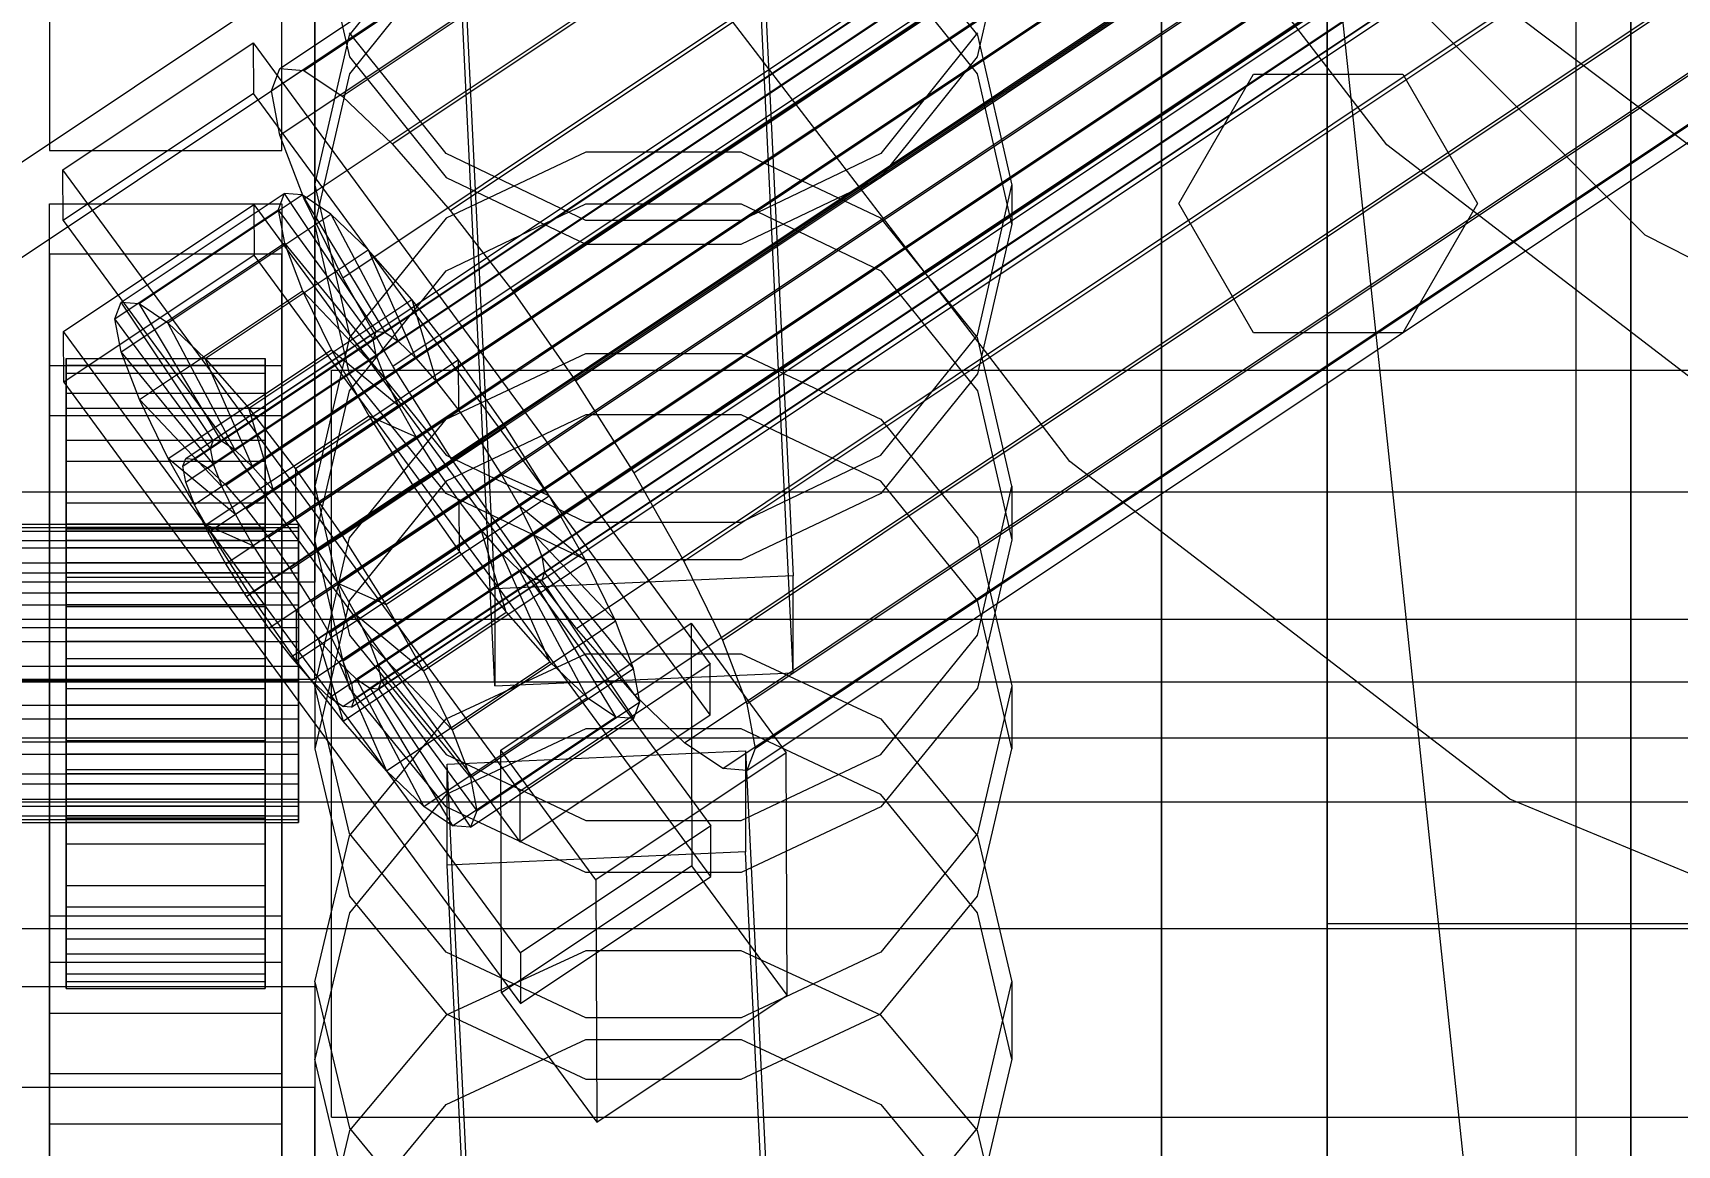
# Model space of a CAD drawing. Header units: millimetres. Extents: x -1970 to 34302, y -65268 to 6837.
# Drawn here: x 132 to 231.1, y -34381.7 to -34314.7 of the extents above; entities that cross this region are included whole.
import ezdxf

# ---------------------------------------------------------------- set-up
doc = ezdxf.new("R2010")
doc.units = ezdxf.units.MM
for name, color, linetype, lineweight in [('COTAS_O', 1, 'Continuous', 0), ('frontal_briquetadora', 7, 'Continuous', 0), ('frontal_C01', 7, 'Continuous', 0), ('frontal_C02', 7, 'Continuous', 0), ('frontal_dos-mix', 7, 'Continuous', 0), ('frontal_mezcladora', 7, 'Continuous', 0), ('frontal_tolva', 7, 'Continuous', 0)]:
    doc.layers.add(name, color=color, linetype=linetype, lineweight=lineweight)
doc.dimstyles.new('R19_100', dxfattribs={"dimtxt": 250, "dimasz": 150, "dimexe": 150, "dimexo": 80, "dimgap": 100, "dimtad": 1, "dimtih": 1, "dimtoh": 1, "dimdsep": 46, "dimcen": 0.09, "dimadec": 0, "dimazin": 0, "dimtfac": 1, "dimtdec": 4, "dimtofl": 0, "dimtmove": 0, "dimatfit": 3, "dimfxl": 1, "dimtolj": 1, "dimtzin": 0, "dimarcsym": 0})

# ---------------------------------------------------------------- blocks, each defined once
blk = doc.blocks.new('*D35')
at = {"layer": 'COTAS_O', "color": 0, "lineweight": -2, "transparency": 16777216}
for p, q in [((-1725, -34320), (-1725, -33550)), ((1725, -34320), (1725, -33550)), ((-1575, -33700), (1575, -33700))]:
    blk.add_line(p, q, dxfattribs=at)
at = {"layer": 'COTAS_O', "color": 0, "transparency": 16777216}
for points in [[(-1575, -33675), (-1575, -33725), (-1725, -33700)], [(1575, -33675), (1575, -33725), (1725, -33700)]]:
    blk.add_solid(points, dxfattribs=at)
at = {"layer": 'Defpoints', "color": 0, "transparency": 16777216}
for p in [(1725, -33700), (-1725, -34400), (1725, -34400)]:
    blk.add_point(p, dxfattribs=at)
blk = doc.blocks.new('*D38')
at = {"layer": 'COTAS_O', "color": 0, "lineweight": -2, "transparency": 16777216}
for p, q in [((-570, -33700), (200, -33700)), ((50, -34750), (50, -33850)), ((-570, -34900), (200, -34900))]:
    blk.add_line(p, q, dxfattribs=at)
at = {"layer": 'COTAS_O', "color": 0, "transparency": 16777216}
for points in [[(25, -33850), (75, -33850), (50, -33700)], [(25, -34750), (75, -34750), (50, -34900)]]:
    blk.add_solid(points, dxfattribs=at)
at = {"layer": 'Defpoints', "color": 0, "transparency": 16777216}
for p in [(-650, -33700), (50, -33700), (-650, -34900)]:
    blk.add_point(p, dxfattribs=at)
blk = doc.blocks.new('*D39')
at = {"layer": 'COTAS_O', "color": 0, "lineweight": -2, "transparency": 16777216}
for p, q in [((-650, -34820), (-650, -34050)), ((650, -34820), (650, -34050)), ((-500, -34200), (500, -34200))]:
    blk.add_line(p, q, dxfattribs=at)
at = {"layer": 'COTAS_O', "color": 0, "transparency": 16777216}
for points in [[(-500, -34175), (-500, -34225), (-650, -34200)], [(500, -34175), (500, -34225), (650, -34200)]]:
    blk.add_solid(points, dxfattribs=at)
at = {"layer": 'Defpoints', "color": 0, "transparency": 16777216}
for p in [(650, -34200), (-650, -34900), (650, -34900)]:
    blk.add_point(p, dxfattribs=at)

msp = doc.modelspace()

# ---------------------------------------------------------------- linework, layer by layer
at = {"layer": 'frontal_briquetadora'}
for p, q in [((210, -34680), (210, -33820)), ((210, -34060), (210, -34490)), ((210, -34496), (210, -34060)), ((210, -34680), (210, -34260)), ((210, -34496), (210, -34260)), ((200, -34294.867), (200, -34314.683)), ((200, -34315.301), (200, -34295.487)), ((200, -34298.691), (200, -34316.687)), ((200, -34300.517), (200, -34319.289)), ((200, -34300.538), (200, -34319.325)), ((200, -34317.401), (200, -34302.341)), ((210, -34305), (210, -34471)), ((222, -34418.333), (210, -34305)), ((430, -34471), (210, -34305)), ((210, -34680), (210, -34305)), ((210, -34305), (210, -34496)), ((200, -34306.421), (200, -34320.524)), ((149, -34307.055), (151.08, -34316.128)), ((188.92, -34316.128), (191, -34307.055)), ((200, -34306.82), (200, -34316.575)), ((151.08, -34314.816), (156.907, -34307.571)), ((183.093, -34307.571), (188.92, -34314.816)), ((200, -34326.072), (200, -34307.656)), ((200, -34326.113), (200, -34307.682)), ((200, -34325.125), (200, -34307.847)), ((156.906, -34309.876), (151.08, -34317.151)), ((188.92, -34317.151), (183.094, -34309.876)), ((200, -34312.312), (200, -34329.168)), ((210, -34311.847), (210, -34328.696)), ((200, -34313.519), (200, -34331.59)), ((200, -34313.55), (200, -34331.635)), ((200, -34314.065), (200, -34333.784)), ((149, -34323.849), (151.08, -34314.816)), ((156.907, -34321.948), (151.08, -34314.665)), ((188.92, -34314.665), (183.093, -34321.948)), ((188.92, -34314.816), (191, -34323.849)), ((200, -34314.683), (200, -34334.398)), ((200, -34335.011), (200, -34315.301)), ((151.08, -34316.128), (156.906, -34323.39)), ((183.094, -34323.39), (188.92, -34316.128)), ((151.08, -34317.151), (149, -34326.199)), ((191, -34326.199), (188.92, -34317.151)), ((200, -34316.575), (200, -34320)), ((200, -34316.687), (200, -34333.081)), ((200, -34327.861), (200, -34317.401)), ((200, -34319.289), (200, -34336.971)), ((200, -34319.325), (200, -34337.021)), ((200, -34320.524), (200, -34329.551)), ((165.327, -34321.854), (156.907, -34325.844)), ((165.327, -34325.989), (156.907, -34321.948)), ((174.673, -34321.854), (165.327, -34321.854)), ((183.093, -34325.844), (174.673, -34321.854)), ((183.093, -34321.948), (174.673, -34325.989)), ((149, -34323.849), (149, -34326.199)), ((149, -34323.849), (151.08, -34332.883)), ((156.906, -34323.39), (165.326, -34327.416)), ((174.674, -34327.416), (183.094, -34323.39)), ((188.92, -34332.883), (191, -34323.849)), ((191, -34323.849), (191, -34326.199)), ((156.906, -34329.005), (165.326, -34324.981)), ((165.326, -34324.981), (174.674, -34324.981)), ((174.674, -34324.981), (183.094, -34329.005)), ((200, -34340.477), (200, -34325.125)), ((151.08, -34335.219), (149, -34326.199)), ((156.907, -34325.844), (151.08, -34333.033)), ((174.673, -34325.989), (165.327, -34325.989)), ((188.92, -34333.033), (183.093, -34325.844)), ((191, -34326.199), (188.92, -34335.22)), ((200, -34343.231), (200, -34326.072)), ((200, -34343.286), (200, -34326.113)), ((165.326, -34327.416), (174.674, -34327.416)), ((200, -34332.127), (200, -34327.861)), ((151.08, -34336.235), (156.906, -34329.005)), ((183.094, -34329.005), (188.92, -34336.235)), ((200, -34329.168), (200, -34343.943)), ((210, -34328.696), (210, -34343.717)), ((200, -34329.551), (200, -34332.127)), ((200, -34331.59), (200, -34348.267)), ((200, -34331.635), (200, -34348.326)), ((151.08, -34333.033), (149, -34341.997)), ((151.08, -34332.883), (156.907, -34340.127)), ((183.093, -34340.127), (188.92, -34332.883)), ((191, -34341.997), (188.92, -34333.033)), ((200, -34333.081), (200, -34347.243)), ((156.907, -34337.96), (165.327, -34333.996)), ((165.327, -34333.996), (174.673, -34333.996)), ((174.673, -34333.996), (183.093, -34337.96)), ((200, -34333.784), (200, -34353.351)), ((156.906, -34342.432), (151.08, -34335.219)), ((188.92, -34335.22), (183.094, -34342.432)), ((200, -34334.398), (200, -34353.959)), ((200, -34354.568), (200, -34335.011)), ((149, -34345.219), (151.08, -34336.235)), ((188.92, -34336.235), (191, -34345.219)), ((200, -34336.971), (200, -34353.127)), ((200, -34337.021), (200, -34353.19)), ((151.08, -34345.102), (156.907, -34337.96)), ((165.326, -34337.684), (156.906, -34341.688)), ((174.674, -34337.684), (165.326, -34337.684)), ((183.094, -34341.688), (174.674, -34337.684)), ((183.093, -34337.96), (188.92, -34345.102)), ((156.907, -34340.127), (165.327, -34344.148)), ((174.673, -34344.148), (183.093, -34340.127)), ((200, -34353.313), (200, -34340.477)), ((149, -34341.997), (149, -34345.219)), ((149, -34341.997), (151.08, -34350.961)), ((156.906, -34341.688), (151.08, -34348.879)), ((188.92, -34348.879), (183.094, -34341.688)), ((188.92, -34350.961), (191, -34341.997)), ((191, -34341.997), (191, -34345.219)), ((165.326, -34346.427), (156.906, -34342.432)), ((183.094, -34342.432), (174.674, -34346.427)), ((165.327, -34344.148), (174.673, -34344.148)), ((200, -34358.71), (200, -34343.231)), ((200, -34358.777), (200, -34343.286)), ((200, -34343.943), (200, -34356.068)), ((210, -34343.717), (210, -34356.398)), ((149, -34354.009), (151.08, -34345.102)), ((188.92, -34345.102), (191, -34354.009)), ((151.08, -34354.166), (149, -34345.219)), ((191, -34345.219), (188.92, -34354.166)), ((174.674, -34346.427), (165.326, -34346.427)), ((200, -34347.243), (200, -34358.629)), ((151.08, -34348.879), (149, -34357.809)), ((191, -34357.809), (188.92, -34348.879)), ((200, -34348.267), (200, -34363.141)), ((200, -34348.326), (200, -34363.212)), ((151.08, -34350.961), (156.907, -34358.15)), ((183.093, -34358.15), (188.92, -34350.961)), ((156.907, -34356.004), (165.327, -34352.087)), ((165.327, -34352.087), (174.673, -34352.087)), ((174.673, -34352.087), (183.093, -34356.004)), ((149, -34354.009), (149, -34357.809)), ((151.08, -34362.915), (149, -34354.009)), ((191, -34354.009), (188.92, -34362.915)), ((191, -34354.009), (191, -34357.809)), ((200, -34353.127), (200, -34367.36)), ((200, -34353.19), (200, -34367.434)), ((200, -34363.139), (200, -34353.313)), ((200, -34353.351), (200, -34372.717)), ((200, -34353.959), (200, -34373.318)), ((156.906, -34361.311), (151.08, -34354.166)), ((188.92, -34354.166), (183.094, -34361.311)), ((200, -34373.92), (200, -34354.568)), ((151.08, -34363.062), (156.907, -34356.004)), ((183.093, -34356.004), (188.92, -34363.062)), ((165.326, -34356.608), (156.906, -34360.574)), ((174.674, -34356.608), (165.326, -34356.608)), ((183.094, -34360.574), (174.674, -34356.608)), ((200, -34356.068), (200, -34365.078)), ((210, -34356.398), (210, -34366.307)), ((149, -34357.809), (151.08, -34366.693)), ((188.92, -34366.693), (191, -34357.809)), ((156.907, -34358.15), (165.327, -34362.14)), ((174.673, -34362.14), (183.093, -34358.15)), ((200, -34358.629), (200, -34366.801)), ((200, -34372.127), (200, -34358.71)), ((200, -34372.205), (200, -34358.777)), ((210, -34361.302), (210, -34359.564)), ((156.906, -34360.574), (151.08, -34367.693)), ((188.92, -34367.692), (183.094, -34360.574)), ((165.326, -34365.266), (156.906, -34361.311)), ((183.094, -34361.311), (174.674, -34365.266)), ((210, -34364.433), (210, -34361.302)), ((156.907, -34370.057), (151.08, -34362.915)), ((165.327, -34362.14), (174.673, -34362.14)), ((188.92, -34362.915), (183.093, -34370.057)), ((149, -34371.863), (151.08, -34363.062)), ((188.92, -34363.062), (191, -34371.863)), ((200, -34369.578), (200, -34363.139)), ((200, -34363.141), (200, -34375.844)), ((200, -34363.212), (200, -34375.925)), ((210, -34368.338), (210, -34364.433)), ((174.674, -34365.266), (165.326, -34365.266)), ((200, -34365.078), (200, -34370.627)), ((151.08, -34366.693), (156.906, -34373.784)), ((183.094, -34373.784), (188.92, -34366.693)), ((200, -34366.801), (200, -34371.445)), ((210, -34366.307), (210, -34373.106)), ((151.08, -34367.693), (149, -34376.522)), ((191, -34376.522), (188.92, -34367.692)), ((200, -34367.36), (200, -34379.318)), ((200, -34367.434), (200, -34379.401)), ((210, -34368.338), (452, -34368.338)), ((210, -34368.338), (210, -34372.243)), ((200, -34372.383), (200, -34369.578)), ((165.327, -34369.992), (156.907, -34373.853)), ((165.327, -34374.021), (156.907, -34370.057)), ((174.673, -34369.992), (165.327, -34369.992)), ((183.093, -34373.853), (174.673, -34369.992)), ((183.093, -34370.057), (174.673, -34374.021)), ((200, -34370.627), (200, -34372.5)), ((149, -34371.863), (149, -34376.522)), ((149, -34371.863), (151.08, -34380.664)), ((188.92, -34380.664), (191, -34371.863)), ((191, -34371.863), (191, -34376.522)), ((200, -34371.445), (200, -34372.383)), ((200, -34383.153), (200, -34372.127)), ((200, -34383.24), (200, -34372.205)), ((200, -34372.717), (200, -34391.832)), ((210, -34372.243), (210, -34375.375)), ((156.907, -34373.853), (151.08, -34380.809)), ((156.906, -34373.784), (165.326, -34377.708)), ((174.674, -34377.708), (183.094, -34373.784)), ((188.92, -34380.809), (183.093, -34373.853)), ((200, -34373.318), (200, -34392.425)), ((210, -34373.106), (210, -34376.565)), ((174.673, -34374.021), (165.327, -34374.021)), ((200, -34393.018), (200, -34373.92)), ((156.906, -34379.254), (165.326, -34375.335)), ((165.326, -34375.335), (174.674, -34375.335)), ((174.674, -34375.335), (183.094, -34379.254)), ((200, -34375.844), (200, -34386.064)), ((210, -34375.375), (210, -34377.112)), ((151.08, -34385.296), (149, -34376.522)), ((191, -34376.522), (188.92, -34385.296)), ((200, -34375.925), (200, -34386.153)), ((165.326, -34377.708), (174.674, -34377.708)), ((151.08, -34386.283), (156.906, -34379.254)), ((183.094, -34379.254), (188.92, -34386.283)), ((200, -34379.318), (200, -34388.707)), ((200, -34379.401), (200, -34388.798)), ((151.08, -34380.809), (149, -34389.484)), ((151.08, -34380.664), (156.907, -34387.722)), ((183.093, -34387.722), (188.92, -34380.664)), ((191, -34389.484), (188.92, -34380.809))]:
    msp.add_line(p, q, dxfattribs=at)
at = {"layer": 'frontal_C01'}
for p, q in [((146.872, -34316.832), (331.181, -34193.834)), ((148.32, -34316.947), (332.629, -34193.949)), ((146.383, -34318.158), (330.692, -34195.16)), ((150.629, -34318.495), (334.938, -34195.496)), ((141.045, -34340.791), (354.844, -34198.113)), ((141.218, -34340.321), (355.017, -34197.643)), ((141.731, -34340.362), (355.53, -34197.684)), ((142.549, -34340.91), (356.348, -34198.233)), ((146.887, -34320.834), (331.197, -34197.836)), ((153.641, -34321.37), (337.95, -34198.371)), ((141.224, -34341.739), (355.022, -34199.061)), ((143.617, -34341.929), (357.415, -34199.251)), ((141.742, -34343.101), (355.541, -34200.424)), ((144.861, -34343.349), (358.659, -34200.671)), ((142.565, -34344.784), (356.363, -34202.107)), ((359.995, -34202.395), (146.196, -34345.072)), ((148.35, -34324.678), (332.659, -34201.68)), ((157.152, -34325.376), (341.461, -34202.378)), ((143.635, -34346.674), (357.434, -34203.996)), ((147.533, -34346.983), (361.332, -34204.305)), ((144.881, -34348.641), (358.68, -34205.963)), ((148.779, -34348.95), (362.578, -34206.272)), ((150.672, -34329.428), (334.981, -34206.43)), ((345.231, -34207.243), (160.922, -34330.241)), ((146.218, -34350.551), (360.017, -34207.873)), ((149.85, -34350.839), (363.648, -34208.161)), ((147.554, -34352.275), (361.352, -34209.597)), ((150.672, -34352.522), (364.471, -34209.844)), ((148.798, -34353.694), (362.596, -34211.017)), ((151.191, -34353.884), (364.989, -34211.206)), ((149.865, -34354.713), (363.664, -34212.035)), ((151.369, -34354.832), (365.168, -34212.155)), ((153.694, -34334.76), (338.003, -34211.762)), ((150.683, -34355.262), (364.482, -34212.584)), ((151.196, -34355.302), (364.995, -34212.624)), ((164.693, -34335.632), (349.002, -34212.634)), ((157.211, -34340.311), (341.52, -34217.313)), ((168.21, -34341.184), (352.519, -34218.185)), ((160.982, -34345.703), (345.291, -34222.705)), ((171.232, -34346.516), (355.541, -34223.518)), ((164.752, -34350.568), (349.061, -34227.57)), ((173.554, -34351.266), (357.863, -34228.268)), ((168.263, -34354.574), (352.572, -34231.576)), ((175.016, -34355.11), (359.326, -34232.112)), ((171.275, -34357.449), (355.584, -34234.451)), ((175.521, -34357.786), (359.83, -34234.788)), ((173.584, -34358.997), (357.893, -34235.999)), ((175.032, -34359.112), (359.341, -34236.114)), ((228.298, -34257.758), (130, -34323.357)), ((228.298, -34554.454), (228.298, -34257.758)), ((130, -34329.075), (228.298, -34263.476)), ((228.298, -34263.476), (228.298, -34560.172)), ((133.809, -34322.931), (145.277, -34315.278)), ((145.277, -34315.278), (145.289, -34318.322)), ((145.277, -34315.278), (172.809, -34352.722)), ((146.383, -34318.158), (146.872, -34316.832)), ((146.872, -34316.832), (148.32, -34316.947)), ((148.32, -34316.947), (150.629, -34318.495)), ((145.289, -34318.322), (133.821, -34325.975)), ((172.821, -34355.766), (145.289, -34318.322)), ((146.887, -34320.834), (146.383, -34318.158)), ((150.629, -34318.495), (153.641, -34321.37)), ((148.35, -34324.678), (146.887, -34320.834)), ((153.641, -34321.37), (157.152, -34325.376)), ((133.821, -34325.975), (133.809, -34322.931)), ((161.341, -34360.375), (133.809, -34322.931)), ((137.313, -34330.905), (147.143, -34324.345)), ((147.143, -34324.345), (146.777, -34325.337)), ((148.226, -34324.431), (147.143, -34324.345)), ((147.143, -34324.345), (152.686, -34332.668)), ((133, -34328.013), (133, -34324.969)), ((133, -34324.969), (147, -34324.969)), ((133, -34370.692), (133, -34324.969)), ((133.847, -34332.671), (145.315, -34325.018)), ((136.948, -34331.897), (146.777, -34325.337)), ((138.396, -34330.991), (148.226, -34324.431)), ((145.315, -34325.018), (145.327, -34328.062)), ((145.315, -34325.018), (172.847, -34362.462)), ((146.777, -34325.337), (152.513, -34333.138)), ((146.777, -34325.337), (147.155, -34327.339)), ((147, -34324.969), (147, -34328.013)), ((147, -34324.969), (147, -34370.692)), ((149.953, -34325.589), (148.226, -34324.431)), ((148.226, -34324.431), (153.199, -34332.709)), ((150.672, -34329.428), (148.35, -34324.678)), ((133.821, -34325.975), (161.353, -34363.419)), ((140.123, -34332.149), (149.953, -34325.589)), ((152.207, -34327.739), (149.953, -34325.589)), ((149.953, -34325.589), (154.017, -34333.257)), ((157.152, -34325.376), (160.922, -34330.241)), ((147, -34328.013), (133, -34328.013)), ((133, -34328.013), (133, -34373.736)), ((145.327, -34328.062), (133.859, -34335.715)), ((137.325, -34333.899), (147.155, -34327.339)), ((142.377, -34334.299), (152.207, -34327.739)), ((172.859, -34365.506), (145.327, -34328.062)), ((147, -34373.736), (147, -34328.013)), ((147.155, -34327.339), (152.692, -34334.086)), ((147.155, -34327.339), (148.249, -34330.214)), ((154.833, -34330.736), (152.207, -34327.739)), ((152.207, -34327.739), (155.085, -34334.276)), ((138.419, -34336.774), (148.249, -34330.214)), ((148.249, -34330.214), (153.21, -34335.448)), ((148.249, -34330.214), (149.985, -34333.767)), ((153.694, -34334.76), (150.672, -34329.428)), ((160.922, -34330.241), (164.693, -34335.632)), ((136.948, -34331.897), (137.313, -34330.905)), ((142.856, -34339.228), (137.313, -34330.905)), ((137.313, -34330.905), (138.396, -34330.991)), ((143.369, -34339.269), (138.396, -34330.991)), ((138.396, -34330.991), (140.123, -34332.149)), ((145.003, -34337.296), (154.833, -34330.736)), ((157.653, -34334.375), (154.833, -34330.736)), ((154.833, -34330.736), (156.329, -34335.695)), ((142.683, -34339.698), (136.948, -34331.897)), ((137.325, -34333.899), (136.948, -34331.897)), ((144.188, -34339.817), (140.123, -34332.149)), ((140.123, -34332.149), (142.377, -34334.299)), ((133.859, -34335.715), (133.847, -34332.671)), ((161.379, -34370.115), (133.847, -34332.671)), ((152.513, -34333.138), (142.683, -34339.698)), ((152.686, -34332.668), (142.856, -34339.228)), ((153.199, -34332.709), (143.369, -34339.269)), ((154.017, -34333.257), (144.188, -34339.817)), ((152.513, -34333.138), (152.686, -34332.668)), ((152.692, -34334.086), (152.513, -34333.138)), ((152.686, -34332.668), (153.199, -34332.709)), ((153.199, -34332.709), (154.017, -34333.257)), ((154.017, -34333.257), (155.085, -34334.276)), ((142.862, -34340.646), (137.325, -34333.899)), ((138.419, -34336.774), (137.325, -34333.899)), ((140.156, -34340.327), (149.985, -34333.767)), ((152.692, -34334.086), (142.862, -34340.646)), ((149.985, -34333.767), (154.033, -34337.131)), ((149.985, -34333.767), (152.246, -34337.756)), ((153.21, -34335.448), (152.692, -34334.086)), ((133, -34337.753), (133, -34334.709)), ((133, -34334.709), (147, -34334.709)), ((133, -34380.432), (133, -34334.709)), ((134, -34344.28), (134, -34334.291)), ((134, -34334.291), (134, -34334.705)), ((134, -34334.291), (146, -34334.291)), ((134, -34335.171), (134, -34334.291)), ((134, -34344.476), (134, -34334.705)), ((134, -34334.705), (134, -34336.383)), ((134, -34334.705), (146, -34334.705)), ((134, -34344.697), (134, -34335.171)), ((134, -34335.171), (146, -34335.171)), ((134, -34337.285), (134, -34335.171)), ((145.255, -34340.836), (142.377, -34334.299)), ((142.377, -34334.299), (145.003, -34337.296)), ((155.085, -34334.276), (145.255, -34340.836)), ((146, -34334.705), (146, -34334.291)), ((146, -34334.291), (146, -34344.28)), ((146, -34334.291), (146, -34335.171)), ((146, -34336.383), (146, -34334.705)), ((146, -34334.705), (146, -34344.476)), ((146, -34335.171), (146, -34344.697)), ((146, -34335.171), (146, -34337.285)), ((147, -34334.709), (147, -34337.753)), ((147, -34334.709), (147, -34380.432)), ((157.653, -34334.375), (147.823, -34340.935)), ((157.211, -34340.311), (153.694, -34334.76)), ((155.085, -34334.276), (156.329, -34335.695)), ((157.665, -34337.419), (157.653, -34334.375)), ((160.474, -34338.409), (157.653, -34334.375)), ((133.859, -34335.715), (161.391, -34373.159)), ((153.21, -34335.448), (143.38, -34342.008)), ((156.329, -34335.695), (146.499, -34342.255)), ((154.033, -34337.131), (153.21, -34335.448)), ((156.329, -34335.695), (157.665, -34337.419)), ((164.693, -34335.632), (168.21, -34341.184)), ((134, -34345.271), (134, -34336.383)), ((134, -34336.383), (134, -34339.212)), ((134, -34336.383), (146, -34336.383)), ((143.38, -34342.008), (138.419, -34336.774)), ((140.156, -34340.327), (138.419, -34336.774)), ((154.033, -34337.131), (144.203, -34343.691)), ((146, -34339.212), (146, -34336.383)), ((146, -34336.383), (146, -34345.271)), ((155.103, -34339.021), (154.033, -34337.131)), ((147, -34337.753), (133, -34337.753)), ((133, -34337.753), (133, -34383.476)), ((134, -34345.698), (134, -34337.285)), ((134, -34337.285), (146, -34337.285)), ((134, -34340.488), (134, -34337.285)), ((142.416, -34344.316), (152.246, -34337.756)), ((146.499, -34342.255), (145.003, -34337.296)), ((145.003, -34337.296), (147.823, -34340.935)), ((146, -34337.285), (146, -34345.698)), ((146, -34337.285), (146, -34340.488)), ((147, -34383.476), (147, -34337.753)), ((147.835, -34343.979), (157.665, -34337.419)), ((152.246, -34337.756), (155.103, -34339.021)), ((152.246, -34337.756), (154.877, -34341.909)), ((157.665, -34337.419), (159.001, -34339.33)), ((134, -34346.611), (134, -34339.212)), ((134, -34339.212), (134, -34343)), ((134, -34339.212), (146, -34339.212)), ((155.103, -34339.021), (145.274, -34345.58)), ((146, -34343), (146, -34339.212)), ((146, -34339.212), (146, -34346.611)), ((150.644, -34344.968), (160.474, -34338.409)), ((156.35, -34340.987), (155.103, -34339.021)), ((160.474, -34338.409), (159.001, -34339.33)), ((163.105, -34342.561), (160.474, -34338.409)), ((142.856, -34339.228), (142.683, -34339.698)), ((142.683, -34339.698), (142.862, -34340.646)), ((143.369, -34339.269), (142.856, -34339.228)), ((144.188, -34339.817), (143.369, -34339.269)), ((145.255, -34340.836), (144.188, -34339.817)), ((159.001, -34339.33), (149.171, -34345.889)), ((159.001, -34339.33), (160.247, -34341.297)), ((134, -34347.215), (134, -34340.488)), ((134, -34340.488), (146, -34340.488)), ((134, -34344.562), (134, -34340.488)), ((144.203, -34343.691), (140.156, -34340.327)), ((142.416, -34344.316), (140.156, -34340.327)), ((141.045, -34340.791), (141.218, -34340.321)), ((141.224, -34341.739), (141.045, -34340.791)), ((141.218, -34340.321), (141.731, -34340.362)), ((141.731, -34340.362), (142.549, -34340.91)), ((142.549, -34340.91), (143.617, -34341.929)), ((142.862, -34340.646), (143.38, -34342.008)), ((146.499, -34342.255), (145.255, -34340.836)), ((146, -34340.488), (146, -34347.215)), ((146, -34340.488), (146, -34344.562)), ((156.35, -34340.987), (146.52, -34347.547)), ((147.823, -34340.935), (147.835, -34343.979)), ((147.823, -34340.935), (150.644, -34344.968)), ((154.877, -34341.909), (156.35, -34340.987)), ((157.686, -34342.898), (156.35, -34340.987)), ((160.982, -34345.703), (157.211, -34340.311)), ((168.21, -34341.184), (171.232, -34346.516)), ((141.742, -34343.101), (141.224, -34341.739)), ((143.38, -34342.008), (144.203, -34343.691)), ((143.617, -34341.929), (144.861, -34343.349)), ((145.047, -34348.468), (154.877, -34341.909)), ((160.247, -34341.297), (150.417, -34347.856)), ((154.877, -34341.909), (157.698, -34345.942)), ((163.105, -34342.561), (160.247, -34341.297)), ((160.247, -34341.297), (161.318, -34343.186)), ((134, -34348.405), (134, -34343)), ((134, -34343), (134, -34347.487)), ((134, -34343), (146, -34343)), ((142.565, -34344.784), (141.742, -34343.101)), ((146, -34347.487), (146, -34343)), ((146, -34343), (146, -34348.405)), ((147.835, -34343.979), (146.499, -34342.255)), ((157.686, -34342.898), (147.856, -34349.458)), ((153.275, -34349.121), (163.105, -34342.561)), ((157.698, -34345.942), (157.686, -34342.898)), ((159.022, -34344.622), (157.686, -34342.898)), ((165.365, -34346.55), (163.105, -34342.561)), ((144.203, -34343.691), (145.274, -34345.58)), ((144.861, -34343.349), (146.196, -34345.072)), ((149.171, -34345.889), (147.835, -34343.979)), ((161.318, -34343.186), (151.488, -34349.746)), ((165.365, -34346.55), (161.318, -34343.186)), ((161.318, -34343.186), (162.14, -34344.869)), ((-148, -34344.28), (148, -34344.28)), ((-148, -34344.476), (148, -34344.476)), ((-148, -34344.697), (148, -34344.697)), ((134, -34344.476), (134, -34344.28)), ((146, -34344.28), (134, -34344.28)), ((134, -34344.28), (134, -34344.697)), ((134, -34345.271), (134, -34344.476)), ((146, -34344.476), (134, -34344.476)), ((134, -34349.145), (134, -34344.562)), ((134, -34344.562), (146, -34344.562)), ((134, -34349.229), (134, -34344.562)), ((146, -34344.697), (134, -34344.697)), ((134, -34344.697), (134, -34345.698)), ((145.274, -34345.58), (142.416, -34344.316)), ((145.047, -34348.468), (142.416, -34344.316)), ((143.635, -34346.674), (142.565, -34344.784)), ((146, -34344.28), (146, -34344.476)), ((146, -34344.697), (146, -34344.28)), ((146, -34344.476), (146, -34345.271)), ((146, -34344.562), (146, -34349.145)), ((146, -34344.562), (146, -34349.229)), ((146, -34345.698), (146, -34344.697)), ((146.196, -34345.072), (147.533, -34346.983)), ((148, -34344.476), (148, -34344.28)), ((148, -34344.28), (148, -34344.697)), ((148, -34345.271), (148, -34344.476)), ((148, -34344.697), (148, -34345.698)), ((149.171, -34345.889), (150.644, -34344.968)), ((159.022, -34344.622), (149.192, -34351.182)), ((150.644, -34344.968), (153.275, -34349.121)), ((162.14, -34344.869), (152.311, -34351.429)), ((160.518, -34349.581), (159.022, -34344.622)), ((160.266, -34346.041), (159.022, -34344.622)), ((167.102, -34350.103), (162.14, -34344.869)), ((162.14, -34344.869), (162.659, -34346.231)), ((-148, -34345.271), (148, -34345.271)), ((-148, -34345.698), (148, -34345.698)), ((134, -34346.611), (134, -34345.271)), ((146, -34345.271), (134, -34345.271)), ((146, -34345.698), (134, -34345.698)), ((134, -34345.698), (134, -34347.215)), ((145.274, -34345.58), (146.52, -34347.547)), ((146, -34345.271), (146, -34346.611)), ((146, -34347.215), (146, -34345.698)), ((147.868, -34352.502), (157.698, -34345.942)), ((148, -34346.611), (148, -34345.271)), ((148, -34345.698), (148, -34347.215)), ((150.417, -34347.856), (149.171, -34345.889)), ((160.266, -34346.041), (150.436, -34352.601)), ((157.698, -34345.942), (160.518, -34349.581)), ((163.144, -34352.578), (160.266, -34346.041)), ((161.333, -34347.06), (160.266, -34346.041)), ((164.752, -34350.568), (160.982, -34345.703)), ((-148, -34346.611), (148, -34346.611)), ((134, -34348.405), (134, -34346.611)), ((146, -34346.611), (134, -34346.611)), ((144.881, -34348.641), (143.635, -34346.674)), ((146, -34346.611), (146, -34348.405)), ((147.533, -34346.983), (148.779, -34348.95)), ((148, -34348.405), (148, -34346.611)), ((161.333, -34347.06), (151.503, -34353.62)), ((162.659, -34346.231), (152.829, -34352.791)), ((155.535, -34353.109), (165.365, -34346.55)), ((165.397, -34354.728), (161.333, -34347.06)), ((162.151, -34347.608), (161.333, -34347.06)), ((168.196, -34352.978), (162.659, -34346.231)), ((162.659, -34346.231), (162.837, -34347.179)), ((167.102, -34350.103), (165.365, -34346.55)), ((171.232, -34346.516), (173.554, -34351.266)), ((-148, -34347.215), (148, -34347.215)), ((146, -34347.215), (134, -34347.215)), ((134, -34347.215), (134, -34349.145)), ((134, -34347.487), (134, -34350.531)), ((146, -34347.487), (134, -34347.487)), ((134, -34347.487), (134, -34352.368)), ((146.52, -34347.547), (145.047, -34348.468)), ((146, -34349.145), (146, -34347.215)), ((146, -34350.531), (146, -34347.487)), ((146, -34352.368), (146, -34347.487)), ((146.52, -34347.547), (147.856, -34349.458)), ((148, -34347.215), (148, -34349.145)), ((151.488, -34349.746), (150.417, -34347.856)), ((150.417, -34347.856), (153.275, -34349.121)), ((162.151, -34347.608), (152.321, -34354.168)), ((162.664, -34347.649), (152.835, -34354.209)), ((162.837, -34347.179), (153.008, -34353.739)), ((167.125, -34355.886), (162.151, -34347.608)), ((162.664, -34347.649), (162.151, -34347.608)), ((162.837, -34347.179), (162.664, -34347.649)), ((168.208, -34355.972), (162.664, -34347.649)), ((168.573, -34354.98), (162.837, -34347.179)), ((-148, -34348.405), (148, -34348.405)), ((134, -34350.531), (134, -34348.405)), ((146, -34348.405), (134, -34348.405)), ((146.218, -34350.551), (144.881, -34348.641)), ((147.868, -34352.502), (145.047, -34348.468)), ((146, -34348.405), (146, -34350.531)), ((148, -34350.531), (148, -34348.405)), ((148.779, -34348.95), (149.85, -34350.839)), ((153.275, -34349.121), (155.535, -34353.109)), ((-148, -34349.145), (148, -34349.145)), ((146, -34349.145), (134, -34349.145)), ((134, -34349.145), (134, -34351.356)), ((134, -34351.356), (134, -34349.229)), ((134, -34349.229), (146, -34349.229)), ((134, -34354.172), (134, -34349.229)), ((146, -34351.356), (146, -34349.145)), ((146, -34349.229), (146, -34351.356)), ((146, -34349.229), (146, -34354.172)), ((147.856, -34349.458), (147.868, -34352.502)), ((147.856, -34349.458), (149.192, -34351.182)), ((148, -34349.145), (148, -34351.356)), ((150.688, -34356.141), (160.518, -34349.581)), ((152.311, -34351.429), (151.488, -34349.746)), ((151.488, -34349.746), (155.535, -34353.109)), ((157.272, -34356.663), (167.102, -34350.103)), ((160.518, -34349.581), (163.144, -34352.578)), ((168.196, -34352.978), (167.102, -34350.103)), ((148, -34350.531), (-148, -34350.531)), ((134, -34350.531), (146, -34350.531)), ((134, -34352.843), (134, -34350.531)), ((146, -34350.531), (146, -34352.843)), ((147.554, -34352.275), (146.218, -34350.551)), ((148, -34352.843), (148, -34350.531)), ((149.85, -34350.839), (150.672, -34352.522)), ((160.19, -34357.902), (171.658, -34350.249)), ((168.263, -34354.574), (164.752, -34350.568)), ((171.658, -34350.249), (171.715, -34364.859)), ((171.658, -34350.249), (177.394, -34358.049)), ((-148, -34351.356), (148, -34351.356)), ((146, -34351.356), (134, -34351.356)), ((134, -34351.356), (134, -34353.697)), ((146, -34353.697), (146, -34351.356)), ((148, -34351.356), (148, -34353.697)), ((149.192, -34351.182), (150.688, -34356.141)), ((149.192, -34351.182), (150.436, -34352.601)), ((152.829, -34352.791), (152.311, -34351.429)), ((152.311, -34351.429), (157.272, -34356.663)), ((173.554, -34351.266), (175.016, -34355.11)), ((-148, -34352.843), (148, -34352.843)), ((134, -34352.843), (134, -34352.368)), ((134, -34352.368), (134, -34357.311)), ((134, -34352.368), (146, -34352.368)), ((134, -34355.184), (134, -34352.843)), ((146, -34352.843), (134, -34352.843)), ((146, -34357.311), (146, -34352.368)), ((146, -34352.368), (146, -34352.843)), ((146, -34352.843), (146, -34355.184)), ((148.798, -34353.694), (147.554, -34352.275)), ((150.688, -34356.141), (147.868, -34352.502)), ((148, -34355.184), (148, -34352.843)), ((150.436, -34352.601), (153.314, -34359.138)), ((150.436, -34352.601), (151.503, -34353.62)), ((150.672, -34352.522), (151.191, -34353.884)), ((153.008, -34353.739), (152.829, -34352.791)), ((152.829, -34352.791), (158.366, -34359.538)), ((153.314, -34359.138), (163.144, -34352.578)), ((158.366, -34359.538), (168.196, -34352.978)), ((172.809, -34352.722), (161.341, -34360.375)), ((163.144, -34352.578), (165.397, -34354.728)), ((168.573, -34354.98), (168.196, -34352.978)), ((172.821, -34355.766), (172.809, -34352.722)), ((-148, -34353.697), (148, -34353.697)), ((134, -34353.697), (134, -34354.172)), ((146, -34353.697), (134, -34353.697)), ((134, -34353.697), (134, -34356.009)), ((146, -34354.172), (146, -34353.697)), ((146, -34356.009), (146, -34353.697)), ((148, -34353.697), (148, -34356.009)), ((149.865, -34354.713), (148.798, -34353.694)), ((151.191, -34353.884), (151.369, -34354.832)), ((151.503, -34353.62), (155.567, -34361.288)), ((151.503, -34353.62), (152.321, -34354.168)), ((152.835, -34354.209), (153.008, -34353.739)), ((153.008, -34353.739), (158.743, -34361.54)), ((155.535, -34353.109), (157.272, -34356.663)), ((134, -34354.172), (146, -34354.172)), ((134, -34359.053), (134, -34354.172)), ((146, -34354.172), (146, -34359.053)), ((150.683, -34355.262), (149.865, -34354.713)), ((151.369, -34354.832), (151.196, -34355.302)), ((152.321, -34354.168), (157.295, -34362.446)), ((152.321, -34354.168), (152.835, -34354.209)), ((152.835, -34354.209), (158.378, -34362.532)), ((155.567, -34361.288), (165.397, -34354.728)), ((158.743, -34361.54), (168.573, -34354.98)), ((165.397, -34354.728), (167.125, -34355.886)), ((168.208, -34355.972), (168.573, -34354.98)), ((171.275, -34357.449), (168.263, -34354.574)), ((-148, -34355.184), (148, -34355.184)), ((-148, -34356.009), (148, -34356.009)), ((134, -34357.395), (134, -34355.184)), ((134, -34355.184), (134, -34357.311)), ((146, -34355.184), (134, -34355.184)), ((134, -34356.009), (134, -34359.053)), ((146, -34356.009), (134, -34356.009)), ((134, -34356.009), (134, -34358.135)), ((146, -34357.311), (146, -34355.184)), ((146, -34355.184), (146, -34357.395)), ((146, -34359.053), (146, -34356.009)), ((146, -34358.135), (146, -34356.009)), ((148, -34357.395), (148, -34355.184)), ((148, -34356.009), (148, -34358.135)), ((151.196, -34355.302), (150.683, -34355.262)), ((157.295, -34362.446), (167.125, -34355.886)), ((158.378, -34362.532), (168.208, -34355.972)), ((161.353, -34363.419), (172.821, -34355.766)), ((167.125, -34355.886), (168.208, -34355.972)), ((175.016, -34355.11), (175.521, -34357.786)), ((153.314, -34359.138), (150.688, -34356.141)), ((157.272, -34356.663), (158.366, -34359.538)), ((-148, -34357.395), (148, -34357.395)), ((134, -34357.311), (134, -34361.978)), ((134, -34357.311), (146, -34357.311)), ((134, -34359.325), (134, -34357.395)), ((134, -34357.395), (134, -34361.978)), ((146, -34357.395), (134, -34357.395)), ((146, -34361.978), (146, -34357.311)), ((146, -34361.978), (146, -34357.395)), ((146, -34357.395), (146, -34359.325)), ((148, -34359.325), (148, -34357.395)), ((156.962, -34358.732), (174.943, -34357.94)), ((160.247, -34372.512), (160.19, -34357.902)), ((165.926, -34365.703), (160.19, -34357.902)), ((173.584, -34358.997), (171.275, -34357.449)), ((174.943, -34357.94), (174.943, -34364.029)), ((174.943, -34357.94), (177.811, -34417.082)), ((175.521, -34357.786), (175.032, -34359.112)), ((-148, -34358.135), (148, -34358.135)), ((134, -34358.135), (134, -34363.54)), ((146, -34358.135), (134, -34358.135)), ((134, -34358.135), (134, -34359.929)), ((146, -34363.54), (146, -34358.135)), ((146, -34359.929), (146, -34358.135)), ((148, -34358.135), (148, -34359.929)), ((156.962, -34364.82), (156.962, -34358.732)), ((159.83, -34417.873), (156.962, -34358.732)), ((177.394, -34358.049), (165.926, -34365.703)), ((175.032, -34359.112), (173.584, -34358.997)), ((177.451, -34372.659), (177.394, -34358.049)), ((-148, -34359.325), (148, -34359.325)), ((-148, -34359.929), (148, -34359.929)), ((134, -34359.053), (146, -34359.053)), ((134, -34363.54), (134, -34359.053)), ((134, -34360.842), (134, -34359.325)), ((134, -34359.325), (134, -34366.052)), ((146, -34359.325), (134, -34359.325)), ((134, -34359.929), (134, -34367.328)), ((146, -34359.929), (134, -34359.929)), ((134, -34359.929), (134, -34361.269)), ((146, -34359.053), (146, -34363.54)), ((146, -34366.052), (146, -34359.325)), ((146, -34359.325), (146, -34360.842)), ((146, -34367.328), (146, -34359.929)), ((146, -34361.269), (146, -34359.929)), ((148, -34360.842), (148, -34359.325)), ((148, -34359.929), (148, -34361.269)), ((155.567, -34361.288), (153.314, -34359.138)), ((158.366, -34359.538), (158.743, -34361.54)), ((-148, -34360.842), (148, -34360.842)), ((134, -34361.843), (134, -34360.842)), ((134, -34360.842), (134, -34369.255)), ((146, -34360.842), (134, -34360.842)), ((146, -34369.255), (146, -34360.842)), ((146, -34360.842), (146, -34361.843)), ((148, -34361.843), (148, -34360.842)), ((161.341, -34360.375), (161.353, -34363.419)), ((-148, -34361.269), (148, -34361.269)), ((-148, -34361.843), (148, -34361.843)), ((134, -34361.269), (134, -34370.157)), ((146, -34361.269), (134, -34361.269)), ((134, -34361.269), (134, -34362.064)), ((134, -34362.26), (134, -34361.843)), ((134, -34361.843), (134, -34371.368)), ((146, -34361.843), (134, -34361.843)), ((134, -34361.978), (134, -34366.052)), ((134, -34361.978), (146, -34361.978)), ((146, -34370.157), (146, -34361.269)), ((146, -34362.064), (146, -34361.269)), ((146, -34371.368), (146, -34361.843)), ((146, -34361.843), (146, -34362.26)), ((146, -34366.052), (146, -34361.978)), ((148, -34361.269), (148, -34362.064)), ((148, -34362.26), (148, -34361.843)), ((157.295, -34362.446), (155.567, -34361.288)), ((158.743, -34361.54), (158.378, -34362.532)), ((-148, -34362.064), (148, -34362.064)), ((-148, -34362.26), (148, -34362.26)), ((134, -34362.064), (134, -34371.835)), ((146, -34362.064), (134, -34362.064)), ((134, -34362.064), (134, -34362.26)), ((134, -34362.26), (134, -34372.249)), ((146, -34362.26), (134, -34362.26)), ((146, -34371.835), (146, -34362.064)), ((146, -34362.26), (146, -34362.064)), ((146, -34372.249), (146, -34362.26)), ((148, -34362.064), (148, -34362.26)), ((158.378, -34362.532), (157.295, -34362.446)), ((172.847, -34362.462), (161.379, -34370.115)), ((172.859, -34365.506), (172.847, -34362.462)), ((134, -34363.54), (146, -34363.54)), ((134, -34367.328), (134, -34363.54)), ((146, -34363.54), (146, -34367.328)), ((174.943, -34364.029), (156.962, -34364.82)), ((159.83, -34423.962), (156.962, -34364.82)), ((171.715, -34364.859), (160.247, -34372.512)), ((177.451, -34372.659), (171.715, -34364.859)), ((177.811, -34423.171), (174.943, -34364.029)), ((161.391, -34373.159), (172.859, -34365.506)), ((165.926, -34365.703), (165.983, -34380.313)), ((134, -34366.052), (134, -34369.255)), ((134, -34366.052), (146, -34366.052)), ((146, -34369.255), (146, -34366.052)), ((133, -34382.484), (133, -34367.874)), ((133, -34367.874), (147, -34367.874)), ((133, -34377.399), (133, -34367.874)), ((134, -34367.328), (146, -34367.328)), ((134, -34370.157), (134, -34367.328)), ((146, -34367.328), (146, -34370.157)), ((147, -34367.874), (147, -34382.484)), ((147, -34367.874), (147, -34377.399)), ((134, -34369.255), (134, -34371.368)), ((134, -34369.255), (146, -34369.255)), ((146, -34371.368), (146, -34369.255)), ((147, -34370.692), (133, -34370.692)), ((133, -34370.692), (133, -34373.736)), ((134, -34370.157), (146, -34370.157)), ((134, -34371.835), (134, -34370.157)), ((146, -34370.157), (146, -34371.835)), ((147, -34373.736), (147, -34370.692)), ((161.379, -34370.115), (161.391, -34373.159)), ((134, -34371.368), (134, -34372.249)), ((134, -34371.368), (146, -34371.368)), ((134, -34371.835), (146, -34371.835)), ((134, -34372.249), (134, -34371.835)), ((146, -34372.249), (146, -34371.368)), ((146, -34371.835), (146, -34372.249)), ((131, -34372.135), (149, -34372.135)), ((134, -34372.249), (146, -34372.249)), ((149, -34372.135), (149, -34378.222)), ((149, -34372.135), (149, -34417.476)), ((160.247, -34372.512), (165.983, -34380.313)), ((165.983, -34380.313), (177.451, -34372.659)), ((133, -34373.736), (147, -34373.736)), ((147, -34377.399), (133, -34377.399)), ((133, -34377.399), (133, -34392.009)), ((147, -34392.009), (147, -34377.399)), ((149, -34378.222), (131, -34378.222)), ((149, -34423.564), (149, -34378.222)), ((147, -34380.432), (133, -34380.432)), ((133, -34380.432), (133, -34383.476)), ((147, -34383.476), (147, -34380.432))]:
    msp.add_line(p, q, dxfattribs=at)
at = {"layer": 'frontal_C02'}
for p, q in [((228.298, -34472.116), (228.298, -34187.295)), ((228.298, -34193.036), (228.298, -34477.858)), ((174.943, -34288.008), (177.811, -34347.384)), ((159.83, -34348.179), (156.962, -34288.802)), ((177.811, -34353.231), (174.943, -34293.854)), ((159.83, -34354.025), (156.962, -34294.648)), ((149, -34302.259), (149, -34347.78)), ((133, -34307.73), (133, -34321.759)), ((147, -34321.759), (147, -34307.73)), ((149, -34353.626), (149, -34308.104)), ((133, -34312.196), (133, -34321.759)), ((147, -34321.759), (147, -34312.196)), ((133, -34321.759), (147, -34321.759)), ((-425, -34342.323), (425, -34342.323)), ((149, -34347.78), (131, -34347.78)), ((149, -34353.626), (149, -34347.78)), ((177.811, -34347.384), (159.83, -34348.179)), ((177.811, -34353.231), (177.811, -34347.384)), ((159.83, -34348.179), (159.83, -34354.025)), ((425, -34353.799), (-425, -34353.799)), ((131, -34353.626), (149, -34353.626)), ((159.83, -34354.025), (177.811, -34353.231)), ((425, -34357.17), (-425, -34357.17)), ((-425, -34368.646), (425, -34368.646))]:
    msp.add_line(p, q, dxfattribs=at)
at = {"layer": 'frontal_dos-mix'}
msp.add_line((225, -35980), (225, -33282.5), dxfattribs=at)
at = {"layer": 'frontal_mezcladora'}
for p, q in [((213.582, -34321.418), (197.531, -34300.5)), ((229.16, -34326.857), (208.143, -34305.84)), ((194.49, -34340.51), (174.149, -34314)), ((201.047, -34324.953), (205.547, -34317.159)), ((205.547, -34317.159), (214.547, -34317.159)), ((214.547, -34317.159), (219.047, -34324.953)), ((234.5, -34337.469), (213.582, -34321.418)), ((205.547, -34332.748), (201.047, -34324.953)), ((219.047, -34324.953), (214.547, -34332.748)), ((255.643, -34340.35), (229.16, -34326.857)), ((214.547, -34332.748), (205.547, -34332.748)), ((150, -34335), (420, -34335)), ((150, -34380), (150, -34335)), ((221, -34360.851), (194.49, -34340.51)), ((251.871, -34373.639), (221, -34360.851)), ((150, -34380), (420, -34380))]:
    msp.add_line(p, q, dxfattribs=at)
at = {"layer": 'frontal_tolva'}
for p, q in [((-1821.5, -34350), (1821.5, -34350)), ((-1821.5, -34361), (1821.5, -34361))]:
    msp.add_line(p, q, dxfattribs=at)

# ---------------------------------------------------------------- dimensions: what is measured, and where the dimension line sits
at = {"layer": 'COTAS_O'}
for p1, p2, distance, picture, middle in [((-1725, -34400), (1725, -34400), 700, '*D35', (0, -33700)), ((-650, -34900), (-650, -33700), -700, '*D38', (50, -34300)), ((-650, -34900), (650, -34900), 700, '*D39', (0, -34200))]:
    dim = msp.add_aligned_dim(p1=p1, p2=p2, distance=distance, text='<> O', dimstyle='R19_100', dxfattribs=at)
    dim.commit()
    dim.dimension.update_dxf_attribs({"geometry": picture, "text_midpoint": middle})

doc.saveas('drawing.dxf')
